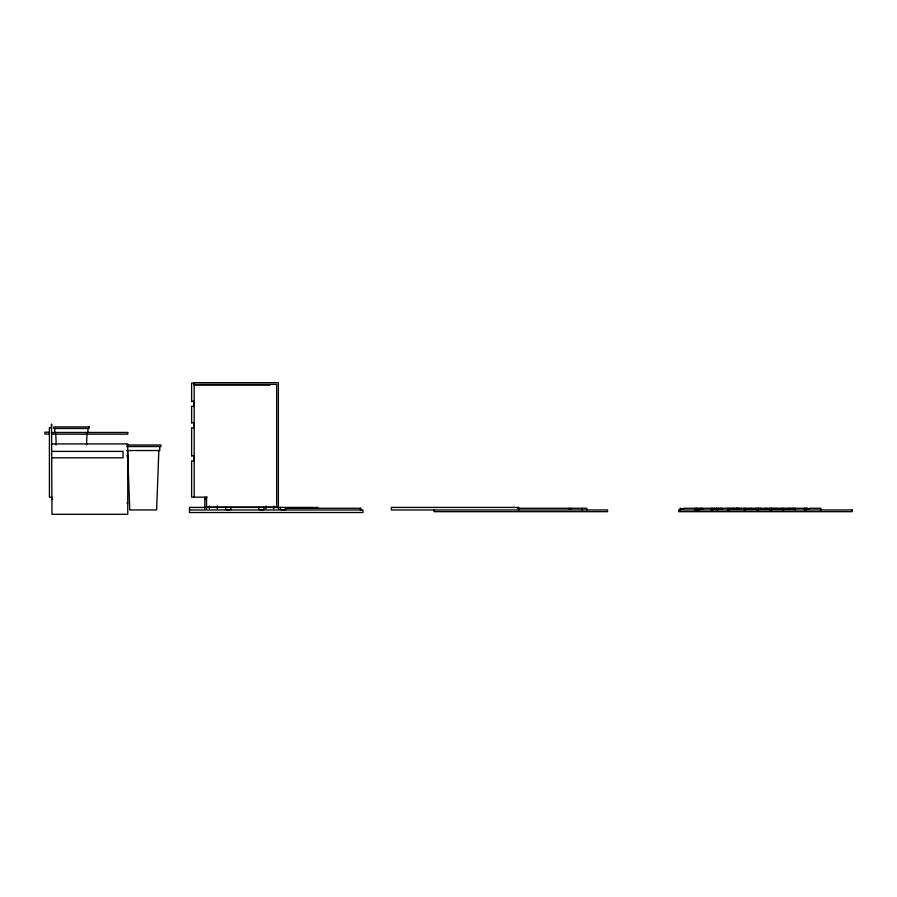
<?xml version="1.0" encoding="UTF-8"?>
<svg xmlns="http://www.w3.org/2000/svg" width="897" height="897" viewBox="0 0 897 897"><rect width="100%" height="100%" fill="white"/><g stroke="black" fill="none" stroke-linecap="round" stroke-linejoin="round"><path stroke-width="1.35" d="M86.549 444.912L86.964 433.845M158.836 450.529L156.627 509.967L129.751 509.967L127.553 450.529M285.728 509.014L285.044 507.41M285.661 509.182L284.338 509.967M230.439 507.41L231.123 509.014L229.722 509.967M263.572 507.41L264.256 509.014L262.855 509.967M194.178 383.12L191.61 383.12L191.633 401.699L193.225 400.925L194.178 402.316M194.178 384.398L276.657 384.398L276.657 507.119L206.545 507.119M194.178 385.116L269.975 385.116M194.178 402.607L193.651 406.52L191.61 406.162L191.633 423.171L193.225 422.397L194.178 423.788M194.178 424.079L193.651 427.992L191.61 427.634L191.61 456.214L193.225 455.53L194.178 456.921M49.402 432.186L44.85 432.186L44.85 434.036L49.402 434.036M51.959 443.914L127.755 443.914L127.755 514.306L51.959 514.306L51.544 424.079L51.454 427.992L49.413 427.634L49.413 497.173L51.97 497.173M126.847 444.979L160.899 444.979L160.899 446.549L126.623 446.549M126.623 450.529L159.756 450.529L159.756 446.549M51.959 451.393L123.057 451.393L123.057 457.795L51.959 457.795M126.903 455.295L127.755 455.295M126.903 456.999L127.755 456.999M194.178 457.212L193.651 461.125L191.61 460.766L191.61 497.173L207.151 497.173M204.841 498.878L206.545 498.878M51.959 499.371L52.811 499.371M126.903 502.925L127.755 502.925M313.625 507.41L189.48 507.41L189.48 512.523L362.971 512.523L362.971 509.967L189.48 509.967M315.049 507.41L317.897 507.41M517.412 508.263L586.795 508.263L586.795 509.967M745.497 509.115L756.877 509.115M758.301 509.115L769.671 509.115M771.095 509.115L782.476 509.115M783.888 509.115L795.269 509.115M280.492 507.41L280.133 509.451L284.046 509.967M259.02 507.41L258.661 509.451L262.574 509.967M225.887 507.41L225.528 509.451L229.441 509.967M55.782 433.845L56.186 444.912M820.867 509.967L820.867 508.263L809.486 508.263L809.486 509.115L807.782 509.115L807.782 508.263L699.279 508.263L699.279 509.967M806.65 508.263L806.65 509.115M805.932 508.263L805.932 509.967M804.508 508.263L804.508 509.967M795.269 508.263L795.269 509.967M793.845 508.263L793.845 509.115M793.139 508.263L793.139 509.115M791.434 508.263L791.434 509.115M789.584 508.263L789.584 509.115M788.16 508.263L788.16 509.115M783.888 508.263L783.888 509.967M782.476 508.263L782.476 509.967M781.052 508.263L781.052 509.115M776.78 508.263L776.78 509.115M775.075 508.263L775.075 509.115M773.225 508.263L773.225 509.115M771.801 508.263L771.801 509.967M771.095 508.263L771.095 509.967M769.671 508.263L769.671 509.967M766.823 508.263L766.823 509.115M765.41 508.263L765.41 509.115M760.432 508.263L760.432 509.115M758.727 508.263L758.727 509.115M758.301 508.263L758.301 509.967M756.877 508.263L756.877 509.967M755.453 508.263L755.453 509.115M751.181 508.263L751.181 509.115M749.769 508.263L749.769 509.115M745.497 508.263L745.497 509.967M744.073 508.263L744.073 509.967M741.236 508.263L741.236 509.115M739.52 508.263L739.52 509.115M738.388 508.263L738.388 509.115M737.682 508.263L737.682 509.115M736.684 508.263L736.684 509.115M736.258 508.263L736.258 509.115M734.834 508.263L734.834 509.115M733.41 508.263L733.41 509.115M732.703 508.263L732.703 509.115L730.988 509.115L730.988 508.263M729.149 508.263L729.149 509.967M727.725 508.263L727.725 509.967M722.029 508.263L722.029 509.115M720.325 508.263L720.325 509.115M718.475 508.263L718.475 509.115M717.062 508.263L717.062 509.967M716.344 508.263L716.344 509.115L714.64 509.115L714.64 508.263M712.79 508.263L712.79 509.967M711.366 508.263L711.366 509.967M702.833 508.263L702.833 509.115M701.129 508.263L701.129 509.115M699.996 508.263L699.996 509.115L698.281 509.115L698.281 508.263L683.637 508.263L683.637 509.115L680.083 508.263L680.083 509.967M697.855 508.263L697.855 509.967M696.442 508.263L696.442 509.967M695.018 508.263L695.018 509.967M582.243 508.263L582.243 509.967M570.873 508.263L570.873 509.115L569.169 509.115L569.169 508.263M518.679 509.967L518.679 507.41L391.406 507.41L391.406 509.967L607.561 509.967L607.561 511.671L434.07 511.671L434.07 509.967M360.841 509.967L360.841 508.263L285.481 508.263L285.481 509.967M360.426 508.263L360.426 509.967M278.362 508.565L278.362 382.694L194.178 382.694L194.178 497.173M273.809 506.02L273.809 508.655M265.983 506.02L265.983 508.655M217.209 506.02L217.209 508.655M209.393 506.02L209.393 508.655M206.545 497.173L206.545 508.577M204.841 497.173L204.841 508.689M87.94 428.486L87.94 432.466M54.807 428.486L54.807 432.466M89.072 426.916L53.663 426.916L53.663 428.486L89.072 428.486L89.072 426.916M127.755 432.466L52.811 432.466L52.811 434.17L127.755 434.17L127.755 432.466M852.15 509.967L678.659 509.967L678.659 511.671L852.15 511.671L852.15 509.967"/></g></svg>
